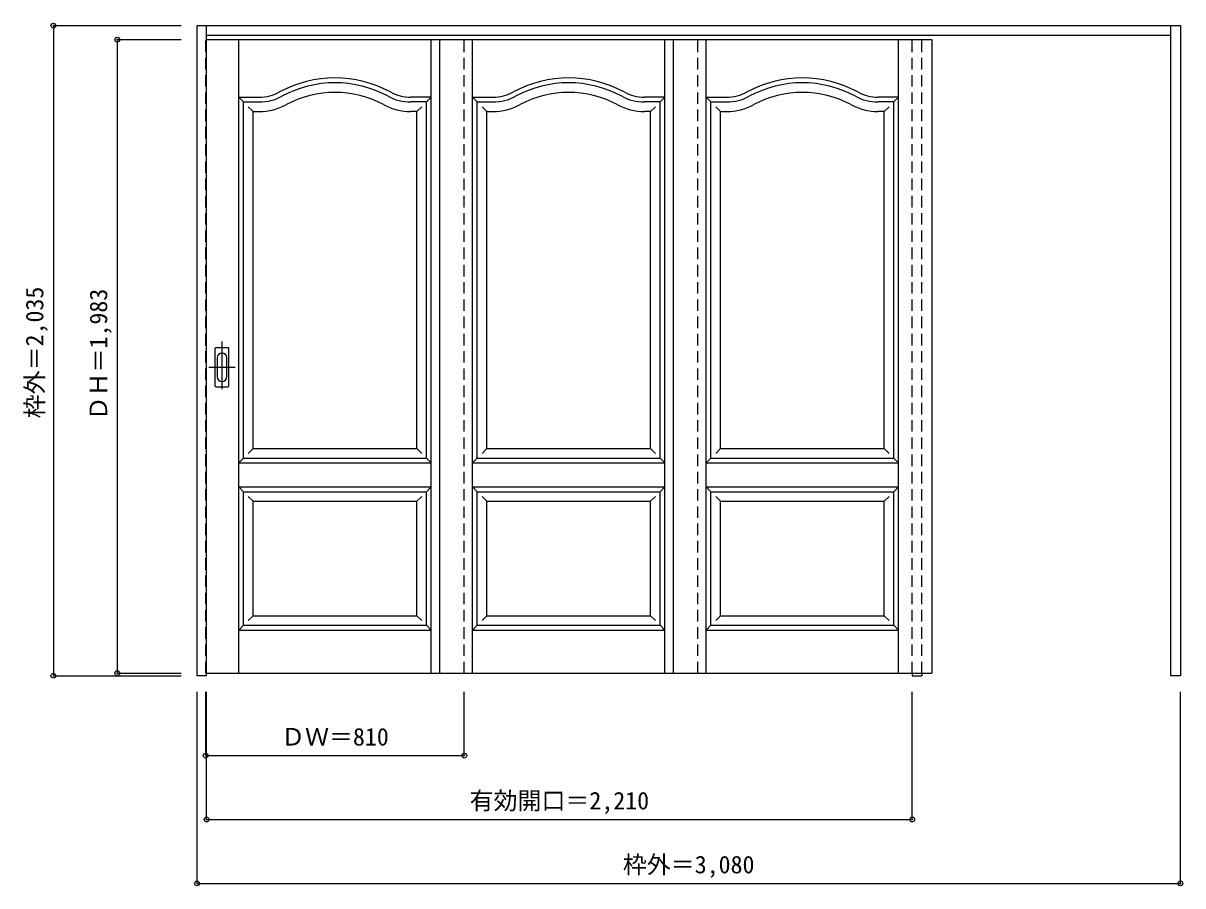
# Model space of a CAD drawing. Units: millimetres, scale not verified. Extents: x -1575 to 2057, y -1562 to 1138.
import ezdxf
from ezdxf.enums import TextEntityAlignment as Align

# ---------------------------------------------------------------- set-up
doc = ezdxf.new("R2010")
doc.units = ezdxf.units.MM
doc.header["$LTSCALE"] = 30
doc.header["$PDMODE"] = 32
doc.header["$PDSIZE"] = 15
doc.linetypes.add('CHAIN1', pattern=[8, 5, -1, 1, -1])
doc.linetypes.add('DASHED1', pattern=[1.8, 1.2, -0.6])
doc.layers.add('0-0', color=7, linetype='Continuous')
doc.layers.add('0-1_寸法', color=7, linetype='Continuous')
doc.styles.add('ＭＳ ゴシック', font='')
doc.styles.get('ＭＳ ゴシック').set_extended_font_data('MS Gothic')

msp = doc.modelspace()

# ---------------------------------------------------------------- linework, layer by layer
at = {"layer": '0-0', "color": 3}
for p, q in [((-1000.74, -904.54), (-1000.74, 1130.46)), ((2019.26, -904.54), (2019.26, 1130.46)), ((-1000.74, 1100.46), (2019.26, 1100.46)), ((-271.74, 1086.46), (-271.74, -896.54)), ((460.26, 1086.46), (460.26, -896.54)), ((-885.24, 891.46), (-836.23, 891.46)), ((-885.24, -223.54), (-885.24, 891.46)), ((-153.24, 891.46), (-104.23, 891.46)), ((-153.24, -223.54), (-153.24, 891.46)), ((578.76, 891.46), (627.77, 891.46)), ((578.76, -223.54), (578.76, 891.46)), ((-973.74, 1.46), (-973.74, 120.46)), ((-933.24, 121.96), (-972.24, 121.96)), ((-931.74, 1.46), (-931.74, 120.46)), ((-972.24, -0.04), (-933.24, -0.04)), ((-885.24, -328.54), (-312.24, -328.54)), ((-885.24, -746.54), (-885.24, -328.54)), ((-312.24, -746.54), (-312.24, -328.54)), ((-153.24, -328.54), (419.76, -328.54)), ((-153.24, -746.54), (-153.24, -328.54)), ((419.76, -746.54), (419.76, -328.54)), ((578.76, -328.54), (1151.76, -328.54)), ((578.76, -746.54), (578.76, -328.54)), ((1151.76, -746.54), (1151.76, -328.54)), ((-885.24, -746.54), (-312.24, -746.54)), ((-153.24, -746.54), (419.76, -746.54)), ((578.76, -746.54), (1151.76, -746.54)), ((-1000.74, -896.54), (1270.26, -896.54)), ((1209.26, -896.54), (1209.26, -904.54)), ((1209.26, -904.54), (1239.26, -904.54)), ((1239.26, -896.54), (1239.26, -904.54)), ((2049.26, -904.54), (2019.26, -904.54))]:
    msp.add_line(p, q, dxfattribs=at)
at = {"layer": '0-0', "color": 4, "linetype": 'DASHED1'}
for p, q in [((1209.26, -896.54), (1209.26, 1100.46)), ((1239.26, -896.54), (1239.26, 1100.46)), ((-1003.74, 1086.46), (-1000.74, 1086.46)), ((-1003.74, -896.54), (-1003.74, 1086.46)), ((-193.74, -896.54), (-193.74, 1086.46)), ((538.26, -896.54), (538.26, 1086.46)), ((-1000.74, -896.54), (-1003.74, -896.54))]:
    msp.add_line(p, q, dxfattribs=at)
at = {"layer": '0-0'}
for p, q in [((-900.24, -896.54), (-900.24, 1086.46)), ((-297.24, -896.54), (-297.24, 1086.46)), ((-168.24, -896.54), (-168.24, 1086.46)), ((434.76, -896.54), (434.76, 1086.46)), ((563.76, -896.54), (563.76, 1086.46)), ((1166.76, -896.54), (1166.76, 1086.46)), ((-885.24, 891.46), (-900.24, 906.46)), ((-900.24, 906.46), (-836.23, 906.46)), ((-870.24, 876.46), (-855.24, 861.46)), ((-297.24, 906.46), (-361.25, 906.46)), ((-327.24, 876.46), (-342.24, 861.46)), ((-312.24, 891.46), (-297.24, 906.46)), ((-153.24, 891.46), (-168.24, 906.46)), ((-168.24, 906.46), (-104.23, 906.46)), ((-138.24, 876.46), (-123.24, 861.46)), ((434.76, 906.46), (370.75, 906.46)), ((404.76, 876.46), (389.76, 861.46)), ((419.76, 891.46), (434.76, 906.46)), ((578.76, 891.46), (563.76, 906.46)), ((563.76, 906.46), (627.77, 906.46)), ((593.76, 876.46), (608.76, 861.46)), ((1166.76, 906.46), (1102.75, 906.46)), ((1136.76, 876.46), (1121.76, 861.46)), ((1151.76, 891.46), (1166.76, 906.46)), ((-855.24, 861.46), (-836.23, 861.46)), ((-855.24, -193.54), (-855.24, 861.46)), ((-342.24, 861.46), (-361.25, 861.46)), ((-342.24, -193.54), (-342.24, 861.46)), ((-123.24, 861.46), (-104.23, 861.46)), ((-123.24, -193.54), (-123.24, 861.46)), ((389.76, 861.46), (370.75, 861.46)), ((389.76, -193.54), (389.76, 861.46)), ((608.76, 861.46), (627.77, 861.46)), ((608.76, -193.54), (608.76, 861.46)), ((1121.76, 861.46), (1102.75, 861.46)), ((1121.76, -193.54), (1121.76, 861.46)), ((-967.74, 90.56), (-967.74, 31.36)), ((-937.74, 31.36), (-937.74, 90.56)), ((-855.24, -193.54), (-870.24, -208.54)), ((-855.24, -193.54), (-342.24, -193.54)), ((-342.24, -193.54), (-327.24, -208.54)), ((-123.24, -193.54), (-138.24, -208.54)), ((-123.24, -193.54), (389.76, -193.54)), ((389.76, -193.54), (404.76, -208.54)), ((608.76, -193.54), (593.76, -208.54)), ((608.76, -193.54), (1121.76, -193.54)), ((1121.76, -193.54), (1136.76, -208.54)), ((-885.24, -223.54), (-900.24, -238.54)), ((-900.24, -238.54), (-297.24, -238.54)), ((-312.24, -223.54), (-297.24, -238.54)), ((-153.24, -223.54), (-168.24, -238.54)), ((-168.24, -238.54), (434.76, -238.54)), ((419.76, -223.54), (434.76, -238.54)), ((578.76, -223.54), (563.76, -238.54)), ((563.76, -238.54), (1166.76, -238.54)), ((1151.76, -223.54), (1166.76, -238.54)), ((-900.24, -313.54), (-885.24, -328.54)), ((-900.24, -313.54), (-297.24, -313.54)), ((-297.24, -313.54), (-312.24, -328.54)), ((-168.24, -313.54), (-153.24, -328.54)), ((-168.24, -313.54), (434.76, -313.54)), ((434.76, -313.54), (419.76, -328.54)), ((563.76, -313.54), (578.76, -328.54)), ((563.76, -313.54), (1166.76, -313.54)), ((1166.76, -313.54), (1151.76, -328.54)), ((-870.24, -343.54), (-855.24, -358.54)), ((-855.24, -716.54), (-855.24, -358.54)), ((-855.24, -358.54), (-342.24, -358.54)), ((-327.24, -343.54), (-342.24, -358.54)), ((-342.24, -716.54), (-342.24, -358.54)), ((-138.24, -343.54), (-123.24, -358.54)), ((-123.24, -716.54), (-123.24, -358.54)), ((-123.24, -358.54), (389.76, -358.54)), ((404.76, -343.54), (389.76, -358.54)), ((389.76, -716.54), (389.76, -358.54)), ((593.76, -343.54), (608.76, -358.54)), ((608.76, -716.54), (608.76, -358.54)), ((608.76, -358.54), (1121.76, -358.54)), ((1136.76, -343.54), (1121.76, -358.54)), ((1121.76, -716.54), (1121.76, -358.54)), ((-855.24, -716.54), (-870.24, -731.54)), ((-855.24, -716.54), (-342.24, -716.54)), ((-342.24, -716.54), (-327.24, -731.54)), ((-123.24, -716.54), (-138.24, -731.54)), ((-123.24, -716.54), (389.76, -716.54)), ((389.76, -716.54), (404.76, -731.54)), ((608.76, -716.54), (593.76, -731.54)), ((608.76, -716.54), (1121.76, -716.54)), ((1121.76, -716.54), (1136.76, -731.54)), ((-885.24, -746.54), (-900.24, -761.54)), ((-900.24, -761.54), (-297.24, -761.54)), ((-312.24, -746.54), (-297.24, -761.54)), ((-153.24, -746.54), (-168.24, -761.54)), ((-168.24, -761.54), (434.76, -761.54)), ((419.76, -746.54), (434.76, -761.54)), ((578.76, -746.54), (563.76, -761.54)), ((563.76, -761.54), (1166.76, -761.54)), ((1151.76, -746.54), (1166.76, -761.54))]:
    msp.add_line(p, q, dxfattribs=at)
at = {"layer": '0-0', "color": 4, "linetype": 'CHAIN1'}
for p, q in [((-952.74, 141.96), (-952.74, -20.04)), ((-993.74, 60.96), (-911.74, 60.96))]:
    msp.add_line(p, q, dxfattribs=at)
at = {"layer": '0-0', "color": 3}
for points in [[(-1000.74, -904.54), (-1030.74, -904.54), (-1030.74, 1130.46)], [(-1030.74, 1130.46), (2049.26, 1130.46), (2049.26, -904.54)], [(-1000.74, 1086.46), (1270.26, 1086.46), (1270.26, -896.54)], [(-885.24, -223.54), (-312.24, -223.54), (-312.24, 891.46), (-361.25, 891.46)], [(-153.24, -223.54), (419.76, -223.54), (419.76, 891.46), (370.75, 891.46)], [(578.76, -223.54), (1151.76, -223.54), (1151.76, 891.46), (1102.75, 891.46)]]:
    msp.add_lwpolyline(points, dxfattribs=at)
at = {"layer": '0-0'}
for centre, radius, start, end in [((-598.74, 601.46), 365, 61.6423, 118.3577), ((133.26, 601.46), 365, 61.6423, 118.3577), ((865.26, 601.46), 365, 61.6423, 118.3577), ((-836.23, 1041.46), 135, 270, 298.3577), ((-598.74, 601.46), 320, 61.6423, 118.3577), ((-361.25, 1041.46), 135, 241.6423, 270), ((-104.23, 1041.46), 135, 270, 298.3577), ((133.26, 601.46), 320, 61.6423, 118.3577), ((370.75, 1041.46), 135, 241.6423, 270), ((627.77, 1041.46), 135, 270, 298.3577), ((865.26, 601.46), 320, 61.6423, 118.3577), ((1102.75, 1041.46), 135, 241.6423, 270), ((-836.23, 1041.46), 180, 270, 298.3577), ((-361.25, 1041.46), 180, 241.6423, 270), ((-104.23, 1041.46), 180, 270, 298.3577), ((370.75, 1041.46), 180, 241.6423, 270), ((627.77, 1041.46), 180, 270, 298.3577), ((1102.75, 1041.46), 180, 241.6423, 270), ((-952.74, 90.56), 15, 0, 180), ((-952.74, 31.36), 15, 180, 0)]:
    msp.add_arc(centre, radius, start, end, dxfattribs=at)
at = {"layer": '0-0', "color": 3}
for centre, radius, start, end in [((-598.74, 601.46), 350, 61.6423, 118.3577), ((133.26, 601.46), 350, 61.6423, 118.3577), ((865.26, 601.46), 350, 61.6423, 118.3577), ((-836.23, 1041.46), 150, 270, 298.3577), ((-361.25, 1041.46), 150, 241.6423, 270), ((-104.23, 1041.46), 150, 270, 298.3577), ((370.75, 1041.46), 150, 241.6423, 270), ((627.77, 1041.46), 150, 270, 298.3577), ((1102.75, 1041.46), 150, 241.6423, 270), ((-972.24, 120.46), 1.5, 90, 180), ((-933.24, 120.46), 1.5, 0, 90), ((-972.24, 1.46), 1.5, 180, 270), ((-933.24, 1.46), 1.5, 270, 0)]:
    msp.add_arc(centre, radius, start, end, dxfattribs=at)
at = {"layer": '0-1_寸法', "color": 4}
for p, q in [((-1480.74, 1130.46), (-1080.74, 1130.46)), ((-1480.74, 1130.46), (-1480.74, -904.54)), ((-1280.74, 1086.46), (-1280.74, -896.54)), ((-1280.74, 1086.46), (-1080.74, 1086.46)), ((-1480.74, -904.54), (-1080.74, -904.54)), ((-1280.74, -896.54), (-1080.74, -896.54)), ((-1030.74, -1554.54), (-1030.74, -954.54)), ((-1003.74, -1154.54), (-1003.74, -954.54)), ((-1000.74, -1354.54), (-1000.74, -954.54)), ((-193.74, -1154.54), (-193.74, -954.54)), ((1209.26, -1354.54), (1209.26, -954.54)), ((2049.26, -1554.54), (2049.26, -954.54)), ((-1003.74, -1154.54), (-193.74, -1154.54)), ((-1000.74, -1354.54), (1209.26, -1354.54)), ((-1030.74, -1554.54), (2049.26, -1554.54))]:
    msp.add_line(p, q, dxfattribs=at)
at = {"layer": '0-1_寸法'}
for p in [(-1480.74, 1130.46), (-1280.74, 1086.46), (-1480.74, -904.54), (-1280.74, -896.54), (-1003.74, -1154.54), (-193.74, -1154.54), (-1000.74, -1354.54), (1209.26, -1354.54), (-1030.74, -1554.54), (2049.26, -1554.54)]:
    msp.add_point(p, dxfattribs=at)

# ---------------------------------------------------------------- texts
at = {"layer": '0-1_寸法', "style": 'ＭＳ ゴシック'}
for s, p in [('枠外＝2,035', (-1495.74, -98.79)), ('ＤＨ＝1,983', (-1295.74, -105.29))]:
    msp.add_text(s, height=54.99, rotation=90, dxfattribs=at).set_placement(p, align=Align.BOTTOM_LEFT)
for s, p in [('ＤＷ＝810', (-767.49, -1139.54)), ('有効開口＝2,210', (-176.99, -1339.54)), ('枠外＝3,080', (303.01, -1539.54))]:
    msp.add_text(s, height=54.99, dxfattribs=at).set_placement(p, align=Align.BOTTOM_LEFT)

doc.saveas('drawing.dxf')
